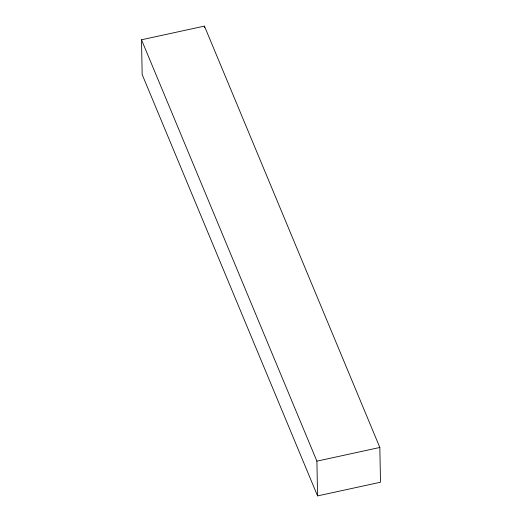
<?xml version="1.0" encoding="UTF-8"?>
<svg xmlns="http://www.w3.org/2000/svg" width="522" height="522" viewBox="0 0 522 522"><rect width="100%" height="100%" fill="white"/><g stroke="black" fill="none" stroke-linecap="round" stroke-linejoin="round"><path stroke-width="0.78" d="M141.501 39.776L204.428 26.1L379.827 447.471L380.499 482.224L317.572 495.9L142.173 74.529L141.501 39.776L316.9 461.148L317.572 495.9M316.9 461.148L379.827 447.471M204.428 26.1L204.454 27.718"/></g></svg>
